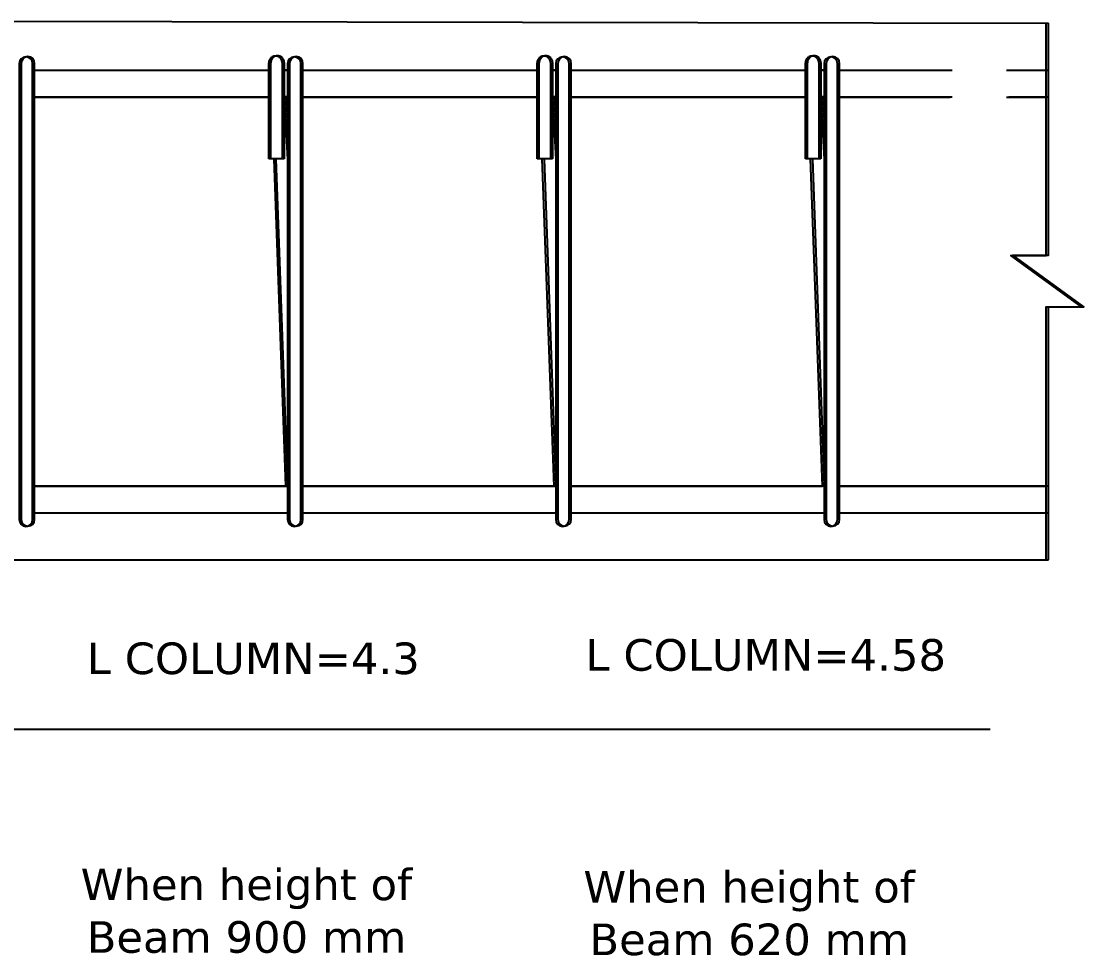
# Model space of a CAD drawing. Header units: inches. Extents: x 31 to 716, y 21 to 143.
# Drawn here: x 227.99 to 237.42, y 73.6 to 81.89 of the extents above; entities that cross this region are included whole.
import ezdxf

# ---------------------------------------------------------------- set-up
doc = ezdxf.new("R2010")
doc.units = ezdxf.units.IN
doc.header["$MEASUREMENT"] = 0
doc.linetypes.add('HIDDEN-Z', pattern=[3, 2, -1])
for name, color, linetype in [('A-LIN-10', 1, 'Continuous'), ('CDEC-FRAMING-PLAN', 7, 'Continuous'), ('CDEC-TEXT-25-SCALE', 250, 'Continuous'), ('S-BARS-ELEV', 9, 'Continuous'), ('S-BARS-ELEV-TOP', 9, 'HIDDEN-Z'), ('S-CONCRETE', 3, 'Continuous')]:
    doc.layers.add(name, color=color, linetype=linetype)
doc.styles.add('MtXpl_Verdana', font='verdana.ttf')

msp = doc.modelspace()

# ---------------------------------------------------------------- linework, layer by layer
at = {"layer": 'A-LIN-10', "linetype": 'Continuous'}
for points in [[(237.0847, 77.1147), (237.0847, 79.3583), (237.3985, 79.3583), (236.7708, 79.8153), (237.0847, 79.8153), (237.0847, 81.8746)], [(237.1031, 77.1163), (237.1031, 79.3599), (237.417, 79.3599), (236.7892, 79.8169), (237.1031, 79.8169), (237.1031, 81.8763)]]:
    msp.add_lwpolyline(points, dxfattribs=at)
at = {"layer": 'CDEC-FRAMING-PLAN', "color": 8}
msp.add_line((236.5859, 75.6088), (227.9051, 75.6088), dxfattribs=at)
at = {"layer": 'S-BARS-ELEV'}
for p, q in [((230.2062, 80.6726), (230.2062, 81.5267)), ((230.3252, 81.5267), (230.3252, 80.6726)), ((232.5861, 80.6726), (232.5861, 81.5267)), ((232.7051, 81.5267), (232.7051, 80.6726)), ((234.9661, 80.6726), (234.9661, 81.5267)), ((235.0851, 81.5267), (235.0851, 80.6726)), ((230.1877, 80.671), (230.1877, 81.525)), ((230.3067, 81.525), (230.3067, 80.671)), ((232.5677, 80.671), (232.5677, 81.525)), ((232.6867, 81.525), (232.6867, 80.671)), ((234.9477, 80.671), (234.9477, 81.525)), ((235.0667, 81.525), (235.0667, 80.671)), ((230.3234, 81.2202), (230.3537, 80.6662)), ((230.3419, 81.2218), (230.3721, 80.6678)), ((232.7034, 81.2202), (232.7336, 80.6662)), ((232.7219, 81.2218), (232.7521, 80.6678)), ((235.0834, 81.2202), (235.1136, 80.6662)), ((235.1018, 81.2218), (235.1321, 80.6678)), ((230.3067, 80.671), (230.1877, 80.671)), ((230.3252, 80.6726), (230.2062, 80.6726)), ((230.3396, 77.7692), (230.2342, 80.671)), ((230.3581, 77.7708), (230.2527, 80.6726)), ((232.6867, 80.671), (232.5677, 80.671)), ((232.7051, 80.6726), (232.5861, 80.6726)), ((232.7196, 77.7692), (232.6142, 80.671)), ((232.738, 77.7708), (232.6326, 80.6726)), ((235.0667, 80.671), (234.9477, 80.671)), ((235.0851, 80.6726), (234.9661, 80.6726)), ((235.0996, 77.7692), (234.9942, 80.671)), ((235.118, 77.7708), (235.0126, 80.6726)), ((228.0927, 77.7692), (230.3537, 77.7692)), ((228.1111, 77.7708), (230.3721, 77.7708)), ((230.4727, 77.7692), (232.7336, 77.7692)), ((230.4911, 77.7708), (232.7521, 77.7708)), ((232.8526, 77.7692), (235.0996, 77.7692)), ((232.8711, 77.7708), (235.118, 77.7708)), ((235.2326, 77.7692), (237.0847, 77.7692)), ((235.251, 77.7708), (237.1031, 77.7708)), ((228.0927, 77.5312), (230.3537, 77.5312)), ((228.1111, 77.5328), (230.3721, 77.5328)), ((230.4727, 77.5312), (232.7336, 77.5312)), ((230.4911, 77.5328), (232.7521, 77.5328)), ((232.8526, 77.5312), (235.1136, 77.5312)), ((232.8711, 77.5328), (235.1321, 77.5328)), ((235.2326, 77.5312), (237.0847, 77.5312)), ((235.251, 77.5328), (237.1031, 77.5328))]:
    msp.add_line(p, q, dxfattribs=at)
for points in [[(228.0927, 81.5177, 1), (227.9737, 81.5177), (227.9737, 77.4717, 1), (228.0927, 77.4717)], [(228.1111, 81.5193, 1), (227.9921, 81.5193), (227.9921, 77.4733, 1), (228.1111, 77.4733)], [(230.4727, 81.5177, 1), (230.3537, 81.5177), (230.3537, 77.4717, 1), (230.4727, 77.4717)], [(230.4911, 81.5193, 1), (230.3721, 81.5193), (230.3721, 77.4733, 1), (230.4911, 77.4733)], [(232.8526, 81.5177, 1), (232.7336, 81.5177), (232.7336, 77.4717, 1), (232.8526, 77.4717)], [(232.8711, 81.5193, 1), (232.7521, 81.5193), (232.7521, 77.4733, 1), (232.8711, 77.4733)], [(235.2326, 81.5177, 1), (235.1136, 81.5177), (235.1136, 77.4717, 1), (235.2326, 77.4717)], [(235.251, 81.5193, 1), (235.1321, 81.5193), (235.1321, 77.4733, 1), (235.251, 77.4733)]]:
    msp.add_lwpolyline(points, format="xyb", close=True, dxfattribs=at)
at = {"layer": 'S-BARS-ELEV-TOP', "linetype": 'Continuous', "ltscale": 0.5}
for p, q in [((228.0927, 81.4582), (230.1877, 81.4582)), ((228.1111, 81.4598), (230.2062, 81.4598)), ((230.4727, 81.4582), (232.5677, 81.4582)), ((230.4911, 81.4598), (232.5861, 81.4598)), ((232.8526, 81.4582), (234.9477, 81.4582)), ((232.8711, 81.4598), (234.9661, 81.4598)), ((228.0927, 81.2202), (230.1877, 81.2202)), ((228.1111, 81.2218), (230.2062, 81.2218)), ((230.4727, 81.2202), (232.5677, 81.2202)), ((230.4911, 81.2218), (232.5861, 81.2218)), ((232.8526, 81.2202), (234.9477, 81.2202)), ((232.8711, 81.2218), (234.9661, 81.2218))]:
    msp.add_line(p, q, dxfattribs=at)
at = {"layer": 'S-BARS-ELEV-TOP', "ltscale": 0.5}
for p, q in [((230.3067, 81.4582), (230.3537, 81.4582)), ((230.3252, 81.4598), (230.3721, 81.4598)), ((232.6867, 81.4582), (232.7336, 81.4582)), ((232.7051, 81.4598), (232.7521, 81.4598)), ((235.0667, 81.4582), (235.1136, 81.4582)), ((235.0851, 81.4598), (235.1321, 81.4598)), ((235.2326, 81.4582), (237.0847, 81.4582)), ((235.251, 81.4598), (237.1031, 81.4598)), ((230.3067, 81.2202), (230.3537, 81.2202)), ((230.3537, 81.2202), (230.3067, 81.2202)), ((230.3252, 81.2218), (230.3721, 81.2218)), ((230.3721, 81.2218), (230.3252, 81.2218)), ((232.6867, 81.2202), (232.7336, 81.2202)), ((232.7336, 81.2202), (232.6867, 81.2202)), ((232.7051, 81.2218), (232.7521, 81.2218)), ((232.7521, 81.2218), (232.7051, 81.2218)), ((235.0667, 81.2202), (235.1136, 81.2202)), ((235.1136, 81.2202), (235.0667, 81.2202)), ((235.0851, 81.2218), (235.1321, 81.2218)), ((235.1321, 81.2218), (235.0851, 81.2218)), ((235.2326, 81.2202), (237.0847, 81.2202)), ((235.251, 81.2218), (237.1031, 81.2218))]:
    msp.add_line(p, q, dxfattribs=at)
for points in [[(230.3537, 81.4582), (230.3067, 81.4582)], [(230.3721, 81.4598), (230.3252, 81.4598)], [(232.7336, 81.4582), (232.6867, 81.4582)], [(232.7521, 81.4598), (232.7051, 81.4598)], [(235.1136, 81.4582), (235.0667, 81.4582)], [(235.1321, 81.4598), (235.0851, 81.4598)]]:
    msp.add_lwpolyline(points, dxfattribs=at)
for centre in [(230.2472, 81.525), (230.2657, 81.5267), (232.6272, 81.525), (232.6456, 81.5267), (235.0072, 81.525), (235.0256, 81.5267)]:
    msp.add_arc(centre, 0.0595, 3.12245, 183.12245, dxfattribs=at)
at = {"layer": 'S-CONCRETE', "color": 7}
for p, q in [((227.4005, 81.8927), (237.1031, 81.8763)), ((227.4005, 77.1147), (237.1031, 77.1163))]:
    msp.add_line(p, q, dxfattribs=at)

# ---------------------------------------------------------------- texts
at = {"layer": 'CDEC-TEXT-25-SCALE', "color": 5, "char_height": 0.280015, "attachment_point": 1, "rotation": 360, "style": 'MtXpl_Verdana'}
for s, insert in [('\\pxqc;L COLUMN=4.3', (228.5654, 76.3819)), ('\\pxqc;When height of Beam 900 mm ', (228.5048, 74.3767))]:
    msp.add_mtext_dynamic_manual_height_columns(s, width=2.970273, gutter_width=1.2728, heights=[0], dxfattribs=dict(at, insert=insert))
at = {"layer": 'CDEC-TEXT-25-SCALE', "color": 6, "char_height": 0.280015, "attachment_point": 1, "rotation": 360, "style": 'MtXpl_Verdana'}
for s, width, insert in [('\\pxqc;L COLUMN=4.58', 3.26505, (232.964, 76.4122)), ('\\pxqc;When height of Beam 620 mm ', 2.970273, (232.964, 74.3555))]:
    msp.add_mtext_dynamic_manual_height_columns(s, width=width, gutter_width=1.2728, heights=[0], dxfattribs=dict(at, insert=insert))

doc.saveas('drawing.dxf')
